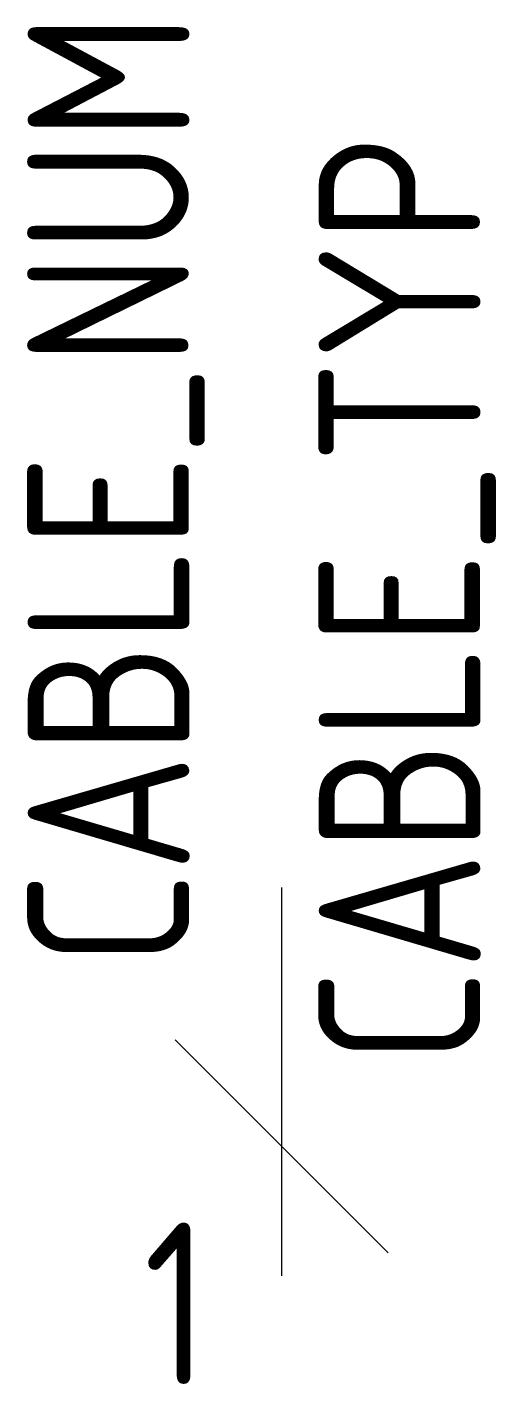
# Model space of a CAD drawing. Header units: millimetres. Extents: x -3.9 to 3.3, y -3.7 to 17.3.
import ezdxf
from ezdxf.enums import TextEntityAlignment as Align

# ---------------------------------------------------------------- set-up
doc = ezdxf.new("R2010")
doc.units = ezdxf.units.MM
for name, color, linetype in [('SYMB_FIL', 3, 'Continuous'), ('SYMB_FIL_FIN', 1, 'Continuous'), ('SYMB_REF_CONTACT', 2, 'Continuous'), ('SYMB_TXT_CONTACT', 2, 'Continuous'), ('SYMB_TXT_NOM', 3, 'Continuous')]:
    doc.layers.add(name, color=color, linetype=linetype)
doc.styles.add('NET2_5', font='isocp.shx', dxfattribs={"width": 0.9, "height": 2.5})

msp = doc.modelspace()

# ---------------------------------------------------------------- linework, layer by layer
at = {"layer": 'SYMB_FIL', "ltscale": 0.25}
msp.add_line((0, 4), (0, -2), dxfattribs=at)
at = {"layer": 'SYMB_FIL_FIN'}
msp.add_line((-1.646, 1.646), (1.646, -1.646), dxfattribs=at)

# ---------------------------------------------------------------- texts
at = {"layer": 'SYMB_REF_CONTACT', "style": 'NET2_5', "width": 0.9, "flags": 8}
msp.add_attdef('CABLE_TYP', (3.074, 1.275), '?', height=2.5, rotation=90, dxfattribs=at)
at = {"layer": 'SYMB_TXT_CONTACT', "style": 'NET2_5', "width": 0.9, "flags": 8}
msp.add_attdef('1', text='1', height=2.5, dxfattribs=at).set_placement((-1.121, -3.68), align=Align.RIGHT)
at = {"layer": 'SYMB_TXT_NOM', "style": 'NET2_5', "width": 0.9, "flags": 8}
msp.add_attdef('CABLE_NUM', (-1.426, 2.785), 'W?', height=2.5, rotation=90, dxfattribs=at)

doc.saveas('drawing.dxf')
